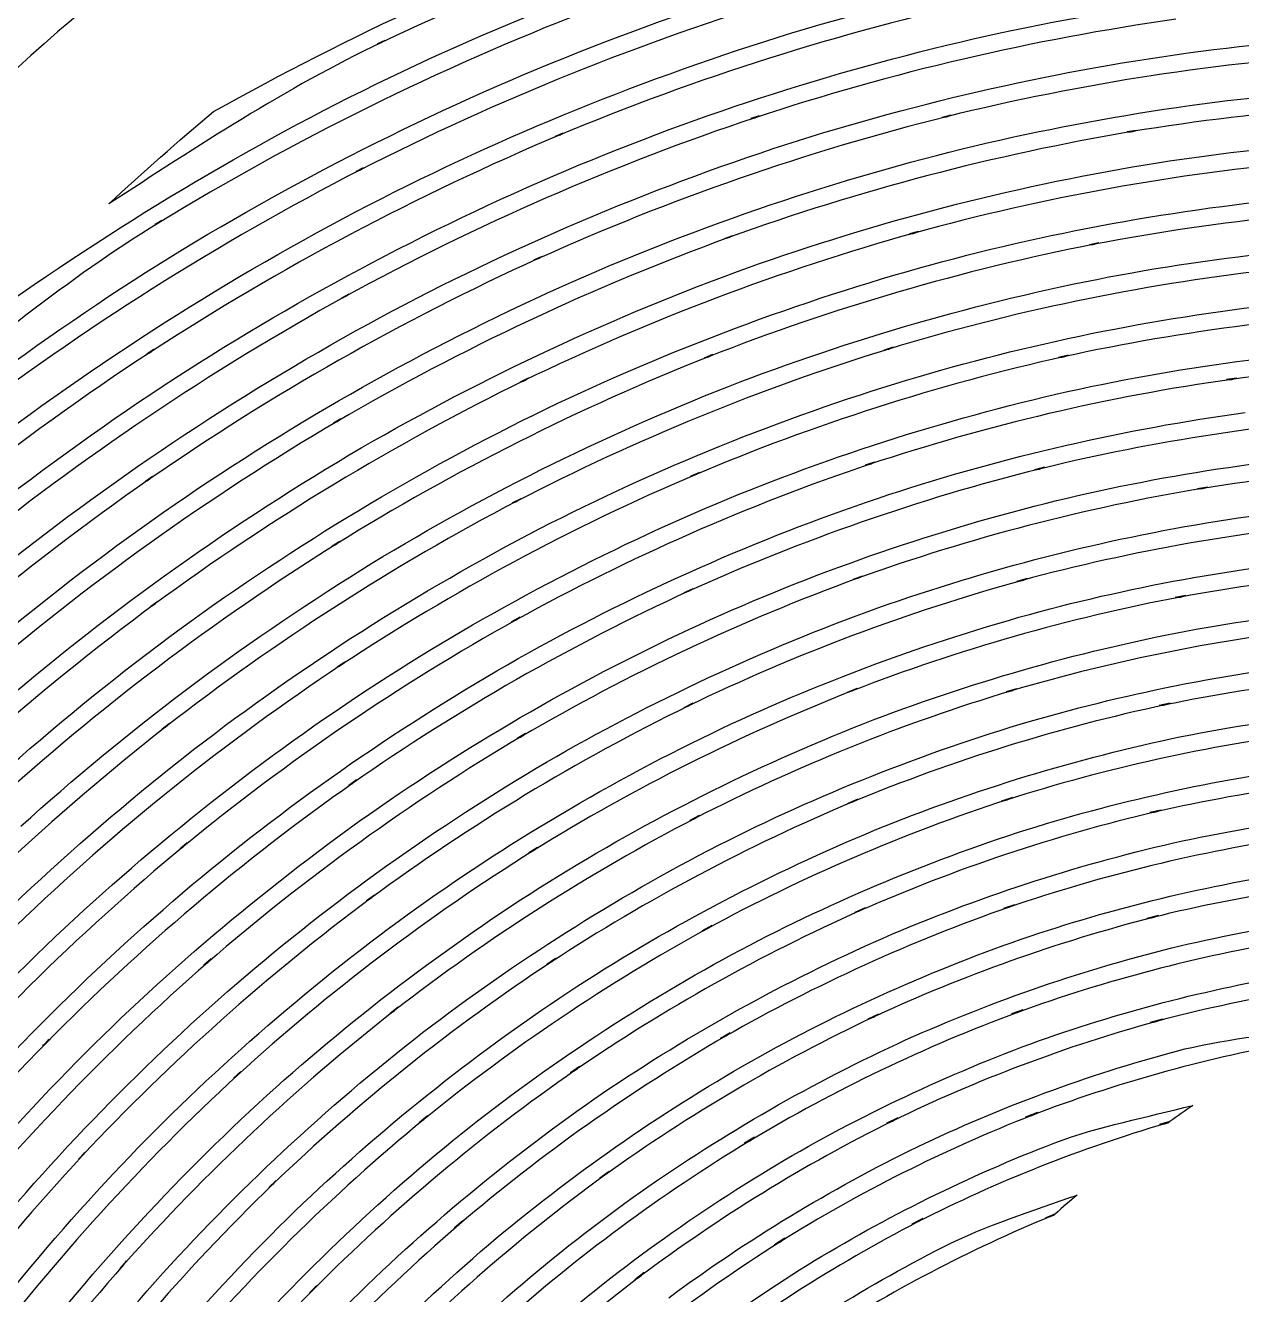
# Model space of a CAD drawing. Extents: x 1 to 151, y 102 to 252.
# Drawn here: x 26.28 to 57.2, y 201.72 to 233.99 of the extents above; entities that cross this region are included whole.
import ezdxf

# ---------------------------------------------------------------- set-up
doc = ezdxf.new("R2010")
doc.units = 0
doc.layers.add('Ebene_1', color=7, linetype='CONTINUOUS')

msp = doc.modelspace()

# ---------------------------------------------------------------- linework, layer by layer
at = {"layer": 'Ebene_1', "color": 7}
for p, q in [((35.419792, 233.609348), (35.238319, 233.522878)), ((35.332929, 233.557778), (35.332932, 233.557778)), ((44.93865, 231.689912), (44.730033, 231.620502)), ((49.807818, 231.70736), (49.587954, 231.65268)), ((44.836667, 231.645322), (44.836667, 231.645322)), ((49.700018, 231.66974), (49.700018, 231.66975)), ((39.948497, 231.248638), (39.7519, 231.166048)), ((39.853494, 231.198228), (39.853497, 231.198228)), ((54.523043, 231.320379), (54.291934, 231.281599)), ((54.408651, 231.290099), (54.408651, 231.290129)), ((34.873811, 230.367244), (34.689622, 230.273014)), ((34.786562, 230.312174), (34.786571, 230.312184)), ((29.752219, 229.032564), (29.580439, 228.927478)), ((29.671559, 228.972458), (29.671559, 228.972454)), ((44.260837, 228.644793), (44.047177, 228.567243)), ((44.157304, 228.596323), (44.157304, 228.596323)), ((48.989633, 228.752983), (48.763953, 228.690163)), ((48.878343, 228.710713), (48.878343, 228.710713)), ((53.573404, 228.46099), (53.335705, 228.41485)), ((53.457077, 228.42687), (53.457077, 228.42687)), ((39.419591, 228.118212), (39.219116, 228.027472)), ((39.323813, 228.063922), (39.323811, 228.063922)), ((34.50311, 227.158105), (34.315432, 227.055348)), ((34.415082, 227.098778), (34.41509, 227.098775)), ((29.547476, 225.750906), (29.374145, 225.63768)), ((29.465655, 225.68615), (29.465656, 225.686146)), ((43.755191, 225.620616), (43.536878, 225.534916)), ((43.65127, 225.568266), (43.65127, 225.568266)), ((48.344391, 225.809838), (48.112508, 225.738878)), ((48.231551, 225.763698), (48.231551, 225.763698)), ((52.795936, 225.603553), (52.550868, 225.549263)), ((52.67534, 225.565163), (52.67534, 225.565163)), ((39.062846, 225.018802), (38.858881, 224.919532)), ((38.965128, 224.959862), (38.965126, 224.959862)), ((57.078415, 225.022681), (56.820937, 224.987011)), ((56.951616, 224.992811), (56.951616, 224.992821)), ((34.303805, 223.989288), (34.11341, 223.877614)), ((34.21307, 223.924534), (34.213065, 223.924528)), ((47.869379, 222.886483), (47.63168, 222.806993)), ((47.753826, 222.835683), (47.753826, 222.835683)), ((52.189083, 222.756577), (51.937424, 222.694147)), ((52.065387, 222.713537), (52.065387, 222.713537)), ((29.514516, 222.520436), (29.338858, 222.398677)), ((29.432698, 222.451797), (29.432696, 222.451796)), ((43.42055, 222.626292), (43.197584, 222.531682)), ((43.313527, 222.568902), (43.313527, 222.568902)), ((56.347089, 222.255583), (56.081858, 222.212153)), ((56.216026, 222.221453), (56.216026, 222.221463)), ((38.876718, 221.958948), (38.668487, 221.850371)), ((38.776674, 221.894581), (38.776674, 221.894578)), ((34.273167, 220.869714), (34.080836, 220.749508)), ((34.181266, 220.800308), (34.181267, 220.800304)), ((47.563821, 219.991815), (47.319916, 219.903405)), ((47.445552, 219.935975), (47.445552, 219.935975)), ((51.751296, 219.928222), (51.492657, 219.857642)), ((51.62566, 219.880912), (51.62566, 219.880912)), ((43.254198, 219.669584), (43.026191, 219.565663)), ((43.144461, 219.606763), (43.144461, 219.606764)), ((55.78483, 219.498193), (55.511456, 219.446623)), ((55.648725, 219.459423), (55.648725, 219.459413)), ((29.647519, 219.348121), (29.47031, 219.217832)), ((29.5657, 219.275612), (29.565699, 219.275611)), ((38.856942, 218.945625), (38.645221, 218.828519)), ((38.757672, 218.877769), (38.757672, 218.877765)), ((34.407333, 217.806759), (34.212285, 217.677244)), ((34.313879, 217.731924), (34.313883, 217.731919)), ((47.423837, 217.133208), (47.174118, 217.035878)), ((47.303244, 217.072718), (47.303244, 217.072718)), ((51.481025, 217.127009), (51.214241, 217.047129)), ((51.349959, 217.074279), (51.349959, 217.074269)), ((43.252647, 216.758628), (43.019601, 216.645402)), ((43.140971, 216.691162), (43.140971, 216.691158)), ((55.390472, 216.758237), (55.108179, 216.698907)), ((55.25204, 216.715197), (55.25204, 216.715197)), ((29.942993, 216.242122), (29.763845, 216.102527)), ((29.860015, 216.164567), (29.860013, 216.164572)), ((39.000414, 215.987754), (38.784817, 215.860955)), ((38.89882, 215.914465), (38.89882, 215.914464)), ((34.703198, 214.808165), (34.504662, 214.668956)), ((34.609746, 214.729056), (34.609748, 214.729065)), ((47.447491, 214.319196), (47.191177, 214.212175)), ((51.374777, 214.360683), (51.100238, 214.272663)), ((51.243712, 214.304463), (51.243712, 214.304463)), ((47.323019, 214.253275), (47.323019, 214.253276)), ((55.160916, 214.044275), (54.869316, 213.976805)), ((55.018994, 213.996975), (55.018994, 213.996965)), ((43.412794, 213.901185), (43.173932, 213.777876)), ((43.298791, 213.828286), (43.298791, 213.828285)), ((30.397068, 213.210184), (30.216369, 213.061283)), ((30.313699, 213.127593), (30.313698, 213.127594)), ((39.302873, 213.092304), (39.083397, 212.955422)), ((39.198563, 213.013202), (39.198563, 213.013204)), ((35.154945, 211.881322), (34.953307, 211.732808)), ((35.063044, 211.799118), (35.063045, 211.799112)), ((47.63168, 211.557148), (47.367612, 211.440042)), ((47.504105, 211.485412), (47.504105, 211.485408)), ((51.430228, 211.637799), (51.147545, 211.540079)), ((51.292959, 211.575369), (51.292959, 211.575369)), ((55.09422, 211.364421), (54.793314, 211.288421)), ((43.730762, 211.105011), (43.486081, 210.971621)), ((54.946869, 211.311691), (54.946869, 211.311691)), ((43.614819, 211.027071), (43.614819, 211.027071)), ((31.004311, 210.258903), (30.821285, 210.09992)), ((30.920555, 210.17127), (30.920551, 210.171273)), ((39.761209, 210.267438), (39.536692, 210.120473)), ((39.657288, 210.184453), (39.657288, 210.184458)), ((35.758699, 209.033569), (35.554347, 208.874198)), ((35.662921, 208.943608), (35.662919, 208.943609)), ((47.97136, 208.854809), (47.700313, 208.728009)), ((47.841461, 208.778419), (47.841461, 208.778419)), ((51.644662, 208.966102), (51.352673, 208.858691)), ((51.50274, 208.897851), (51.50274, 208.897852)), ((55.188447, 208.726848), (54.877072, 208.642318)), ((55.036056, 208.669458), (55.036056, 208.669458)), ((26.889343, 208.220034), (26.724543, 208.052521)), ((26.814893, 208.128911), (26.814893, 208.128914)), ((44.201897, 208.37708), (43.951399, 208.233608)), ((44.084791, 208.294488), (44.084791, 208.29449)), ((40.369226, 207.519729), (40.140443, 207.361521)), ((31.759674, 207.395649), (31.575099, 207.226582)), ((31.674749, 207.302192), (31.674754, 207.302199)), ((40.261039, 207.428991), (40.261039, 207.428999)), ((55.959722, 206.533253), (55.959712, 206.533259)), ((36.509408, 206.272297), (36.301177, 206.101681)), ((48.463824, 206.219949), (48.184631, 206.082681)), ((52.013039, 206.352171), (51.712131, 206.235841)), ((51.868789, 206.279661), (51.868789, 206.279661)), ((36.412464, 206.176521), (36.412468, 206.176517)), ((48.330045, 206.137741), (48.330045, 206.137739)), ((55.383106, 206.122617), (55.117875, 206.046227)), ((44.822321, 205.725549), (44.56562, 205.570444)), ((44.699398, 205.634424), (44.699398, 205.634419)), ((27.80176, 205.348638), (27.63618, 205.17143)), ((27.72808, 205.25325), (27.72808, 205.253248)), ((32.657739, 204.626615), (32.471224, 204.447079)), ((41.123041, 204.856171), (40.889605, 204.687105)), ((41.013304, 204.760005), (41.013304, 204.760011)), ((32.57282, 204.528119), (32.572819, 204.528125)), ((53.022779, 204.256694), (53.022779, 204.256691)), ((49.103249, 203.659145), (48.81669, 203.511794)), ((52.472929, 203.780516), (52.22282, 203.678922)), ((37.401271, 203.602919), (37.190327, 203.421444)), ((37.302393, 203.500554), (37.302391, 203.500549)), ((48.965591, 203.570734), (48.965591, 203.570735)), ((45.586992, 203.156216), (45.324088, 202.990639)), ((45.462133, 203.060049), (45.462133, 203.060046)), ((28.85182, 202.579607), (28.685857, 202.392315)), ((28.777757, 202.478785), (28.77776, 202.478787)), ((42.017228, 202.283742), (41.778365, 202.103042)), ((41.905164, 202.180982), (41.905164, 202.180984)), ((33.693072, 201.958794), (33.50423, 201.767626)), ((33.606211, 201.853316), (33.606212, 201.853321))]:
    msp.add_line(p, q, dxfattribs=at)
for points in [[(47.355206, 246.404817), (38.433288, 242.672378), (30.317484, 237.249553), (23.454911, 230.435097)], [(46.726248, 237.774341), (42.81108, 236.709024), (38.998428, 235.29798), (35.332932, 233.557782)], [(35.86766, 232.821802), (39.489751, 234.530739), (43.257013, 235.913861), (47.124094, 236.955766)], [(31.066349, 231.80043), (34.536182, 233.740424), (38.148382, 235.416089), (41.897795, 236.73862)], [(41.042616, 233.584147), (44.663567, 234.966732), (48.400079, 236.023922), (52.208315, 236.744045)], [(46.120207, 233.904441), (49.712372, 234.969343), (53.391797, 235.711742), (57.115679, 236.123232)], [(51.066912, 233.800233), (54.603902, 234.558529), (58.201152, 234.999851), (61.816537, 235.118635)], [(45.694246, 234.70789), (41.935122, 233.568841), (38.28501, 232.098104), (34.786801, 230.312184)], [(50.694675, 234.631114), (46.986117, 233.810712), (43.357799, 232.662138), (39.853147, 231.198228)], [(40.560394, 234.3558), (36.778639, 232.887255), (33.134743, 231.085956), (29.671559, 228.972454)], [(55.532401, 234.147283), (51.899988, 233.632877), (48.320721, 232.795734), (44.836674, 231.645422)], [(35.343051, 229.593267), (38.800467, 231.347425), (42.407123, 232.790004), (46.120207, 233.904441)], [(40.363429, 230.444124), (43.82458, 231.87875), (47.406453, 233.001687), (51.066912, 233.800233)], [(55.845249, 233.29216), (59.303041, 233.757337), (62.795226, 233.911848), (66.280785, 233.755153)], [(35.332932, 233.557782), (32.905545, 232.396794), (30.655898, 230.918177), (28.401628, 229.451737)], [(30.280193, 228.295805), (33.704032, 230.374016), (37.305464, 232.143558), (41.042616, 233.584147)], [(35.238319, 233.522878), (35.268729, 233.537368), (35.302509, 233.543328), (35.332929, 233.557778)], [(35.332932, 233.557778), (35.363372, 233.572338), (35.389332, 233.594838), (35.419792, 233.609348)], [(45.292606, 230.857769), (48.73072, 231.981716), (52.262092, 232.796222), (55.845249, 233.29216)], [(60.177361, 233.277812), (56.643647, 233.05481), (53.137211, 232.516836), (49.699558, 231.66975)], [(25.588004, 226.764132), (28.842868, 229.062586), (32.268663, 231.110741), (35.86766, 232.821802)], [(50.100133, 230.852342), (53.48953, 231.675854), (56.945587, 232.194714), (60.427483, 232.403014)], [(64.596347, 232.048598), (61.184421, 232.100048), (57.7753, 231.846346), (54.408593, 231.290129)], [(28.401628, 229.451737), (29.270107, 230.256774), (30.158626, 231.039918), (31.066349, 231.80043)], [(44.836667, 231.645322), (44.871927, 231.657102), (44.903367, 231.678192), (44.93865, 231.689912)], [(49.700018, 231.66975), (49.737008, 231.67905), (49.770808, 231.69817), (49.807818, 231.70736)], [(44.836674, 231.645422), (41.234819, 230.44182), (37.747247, 228.920777), (34.415097, 227.098875)], [(49.699558, 231.66975), (46.140664, 230.77844), (42.66811, 229.571919), (39.323351, 228.063922)], [(44.730033, 231.620502), (44.764743, 231.632032), (44.801943, 231.633852), (44.836667, 231.645322)], [(49.587954, 231.65268), (49.624704, 231.66178), (49.663254, 231.66068), (49.700018, 231.66974)], [(39.853147, 231.198228), (36.233952, 229.672304), (32.757562, 227.827895), (29.465306, 225.686146)], [(39.7519, 231.166048), (39.78472, 231.179818), (39.82065, 231.184508), (39.853494, 231.198228)], [(39.853497, 231.198228), (39.886597, 231.212178), (39.915377, 231.234738), (39.948497, 231.248638)], [(54.408593, 231.290129), (50.917972, 230.699075), (47.487227, 229.79796), (44.157246, 228.596323)], [(54.291934, 231.281599), (54.330494, 231.288099), (54.370084, 231.283799), (54.408651, 231.290099)], [(54.408651, 231.290129), (54.447621, 231.296729), (54.484061, 231.313849), (54.523043, 231.320379)], [(54.750307, 230.447226), (58.066583, 230.983316), (61.424207, 231.220805), (64.782954, 231.158388)], [(34.996665, 226.400021), (38.289391, 228.188992), (41.735078, 229.680439), (45.292606, 230.857769)], [(39.858866, 227.327942), (43.160798, 228.805116), (46.588204, 229.984381), (50.100133, 230.852342)], [(30.099284, 225.032475), (33.353501, 227.137217), (36.788085, 228.948197), (40.363429, 230.444124)], [(44.638165, 227.824769), (47.924109, 228.998724), (51.308227, 229.876106), (54.750307, 230.447226)], [(58.930802, 230.529821), (55.532035, 230.224616), (52.16777, 229.616096), (48.877213, 228.710813)], [(34.786801, 230.312184), (31.179244, 228.456507), (27.743813, 226.284266), (24.520716, 223.820607)], [(34.689622, 230.273014), (34.720702, 230.288944), (34.755462, 230.296304), (34.786562, 230.312174)], [(34.786571, 230.312184), (34.817211, 230.327944), (34.843151, 230.351534), (34.873811, 230.367244)], [(25.194848, 223.210264), (28.381861, 225.634557), (31.777978, 227.770263), (35.343051, 229.593267)], [(49.304844, 227.907263), (52.54815, 228.787643), (55.863649, 229.374859), (59.211858, 229.663839)], [(63.235703, 229.411404), (59.953022, 229.376234), (56.68023, 229.04676), (53.456654, 228.426869)], [(29.671559, 228.972454), (27.354082, 227.548847), (25.256531, 225.814582), (23.137328, 224.112593)], [(29.580439, 228.927478), (29.609389, 228.945208), (29.642589, 228.954778), (29.671559, 228.972458)], [(29.671559, 228.972454), (29.700189, 228.990044), (29.723559, 229.015014), (29.752219, 229.032564)], [(44.157246, 228.596323), (40.710101, 227.337745), (37.382192, 225.774435), (34.213008, 223.924528)], [(48.877213, 228.710813), (45.467677, 227.758023), (42.150021, 226.503051), (38.963996, 224.959962)], [(44.047177, 228.567243), (44.082937, 228.580223), (44.121517, 228.583413), (44.157304, 228.596323)], [(44.157304, 228.596323), (44.193164, 228.609423), (44.224944, 228.631763), (44.260837, 228.644793)], [(48.763953, 228.690163), (48.801363, 228.700533), (48.840913, 228.700413), (48.878343, 228.710713)], [(48.878343, 228.710713), (48.916643, 228.721413), (48.951313, 228.742353), (48.989633, 228.752983)], [(53.457077, 228.42687), (53.496807, 228.43467), (53.533657, 228.45326), (53.573404, 228.46099)], [(53.828309, 227.595889), (57.002963, 228.194211), (60.224467, 228.506031), (63.454969, 228.528464)], [(20.774129, 221.259419), (23.748462, 223.857786), (26.909591, 226.236193), (30.280193, 228.295805)], [(53.456654, 228.426869), (50.10908, 227.768208), (46.827597, 226.811754), (43.650848, 225.568265)], [(53.335705, 228.41485), (53.375695, 228.42265), (53.417075, 228.41915), (53.457077, 228.42687)], [(39.323351, 228.063922), (35.866281, 226.490529), (32.556132, 224.612352), (29.432236, 222.451796)], [(34.819952, 223.247978), (37.950148, 225.062842), (41.235804, 226.594242), (44.638165, 227.824769)], [(39.219116, 228.027472), (39.252846, 228.042752), (39.290056, 228.048702), (39.323813, 228.063922)], [(39.323811, 228.063922), (39.357281, 228.079152), (39.386091, 228.103032), (39.419591, 228.118212)], [(39.524629, 224.242495), (42.669207, 225.753215), (45.942126, 226.979331), (49.304844, 227.907263)], [(44.159384, 224.813285), (47.292863, 226.027812), (50.528545, 226.958605), (53.828309, 227.595889)], [(57.855639, 227.765343), (54.59424, 227.38691), (51.373826, 226.717052), (48.232081, 225.763698)], [(30.087959, 221.820126), (33.174944, 223.942537), (36.444728, 225.785747), (39.858866, 227.327942)], [(34.415097, 227.098875), (30.975044, 225.203007), (27.710679, 223.005007), (24.660102, 220.530907)], [(34.315432, 227.055348), (34.347262, 227.072818), (34.383232, 227.081358), (34.415082, 227.098778)], [(34.41509, 227.098775), (34.44614, 227.115885), (34.47203, 227.141045), (34.50311, 227.158105)], [(48.686014, 224.974985), (51.781564, 225.902156), (54.954077, 226.549978), (58.165707, 226.909933)], [(62.048649, 226.749), (58.894972, 226.635875), (55.757908, 226.239848), (52.6752, 225.565153)], [(25.355273, 219.945281), (28.371198, 222.378703), (31.597919, 224.538521), (34.996665, 226.400021)], [(53.075127, 224.746979), (56.109965, 225.39865), (59.197125, 225.775952), (62.299674, 225.874212)], [(29.465306, 225.686146), (26.071373, 223.463381), (22.881659, 220.943394), (19.93365, 218.156134)], [(29.374145, 225.63768), (29.403105, 225.65659), (29.436665, 225.66729), (29.465655, 225.68615)], [(29.465656, 225.686146), (29.494806, 225.705236), (29.518286, 225.731856), (29.547476, 225.750906)], [(43.650848, 225.568265), (40.358336, 224.263955), (37.1892, 222.668746), (34.180845, 220.800303)], [(48.232081, 225.763698), (44.971279, 224.758377), (41.807091, 223.463768), (38.777204, 221.894578)], [(52.6752, 225.565153), (49.471316, 224.84798), (46.338051, 223.845433), (43.313387, 222.568892)], [(43.536878, 225.534916), (43.573908, 225.549496), (43.614208, 225.553756), (43.65127, 225.568266)], [(43.65127, 225.568266), (43.68741, 225.582576), (43.71903, 225.606366), (43.755191, 225.620616)], [(48.112508, 225.738878), (48.151348, 225.750758), (48.192688, 225.751898), (48.231551, 225.763698)], [(48.231551, 225.763698), (48.270461, 225.775698), (48.305451, 225.797928), (48.344391, 225.809838)], [(52.550868, 225.549263), (52.591798, 225.558363), (52.634398, 225.556163), (52.67534, 225.565163)], [(52.67534, 225.565163), (52.71659, 225.574363), (52.75466, 225.594413), (52.795936, 225.603553)], [(66.005914, 225.404619), (62.981245, 225.539442), (59.951261, 225.401919), (56.951596, 224.992811)], [(20.671161, 217.62228), (23.588101, 220.366936), (26.743326, 222.846665), (30.099284, 225.032475)], [(38.963996, 224.959962), (35.668028, 223.348391), (32.522455, 221.446218), (29.564569, 219.275711)], [(38.858881, 224.919532), (38.893011, 224.936142), (38.930971, 224.943312), (38.965128, 224.959862)], [(38.965126, 224.959862), (38.999366, 224.976602), (39.028576, 225.002122), (39.062846, 225.018802)], [(39.363749, 221.19854), (42.352318, 222.73334), (45.472032, 223.996521), (48.686014, 224.974985)], [(56.951596, 224.992811), (53.82715, 224.55063), (50.748887, 223.82899), (47.753806, 222.835673)], [(56.820937, 224.987011), (56.864217, 224.993011), (56.908327, 224.987011), (56.951616, 224.992811)], [(56.951616, 224.992821), (56.994696, 224.998921), (57.035316, 225.016691), (57.078415, 225.022681)], [(34.814243, 220.145756), (37.784116, 221.977132), (40.911364, 223.538902), (44.159384, 224.813285)], [(43.847092, 221.831759), (46.829713, 223.077801), (49.918071, 224.05319), (53.075127, 224.746979)], [(30.239205, 218.66488), (33.162214, 220.796658), (36.269564, 222.66297), (39.524629, 224.242495)], [(34.213065, 223.924528), (34.245155, 223.943408), (34.271675, 223.970458), (34.303805, 223.989288)], [(48.236614, 222.064042), (51.18676, 223.029419), (54.217515, 223.726716), (57.292482, 224.149054)], [(61.028987, 224.069562), (58.006479, 223.887647), (55.006641, 223.43421), (52.065407, 222.713547)], [(34.213008, 223.924528), (30.939798, 221.998473), (27.84419, 219.785132), (24.963642, 217.310031)], [(34.11341, 223.877614), (34.14515, 223.896214), (34.18129, 223.905984), (34.21307, 223.924534)], [(25.679938, 216.749808), (28.527665, 219.183046), (31.586258, 221.35756), (34.819952, 223.247978)], [(52.493482, 221.910088), (55.387226, 222.605716), (58.337232, 223.038456), (61.308937, 223.204061)], [(47.753806, 222.835673), (44.64275, 221.787631), (41.6319, 220.463301), (38.757652, 218.877755)], [(52.065407, 222.713547), (49.004628, 221.947131), (46.018968, 220.90762), (43.144481, 219.606774)], [(47.63168, 222.806993), (47.67143, 222.820273), (47.71405, 222.822493), (47.753826, 222.835683)], [(47.753826, 222.835683), (47.793786, 222.849143), (47.829386, 222.873113), (47.869379, 222.886483)], [(51.937424, 222.694147), (51.979394, 222.704537), (52.023394, 222.703247), (52.065387, 222.713537)], [(52.065387, 222.713537), (52.107827, 222.724167), (52.146617, 222.746057), (52.189083, 222.756577)], [(64.877152, 222.82095), (61.977892, 222.88227), (59.079147, 222.681713), (56.21603, 222.221463)], [(29.432236, 222.451796), (26.209028, 220.206806), (23.191626, 217.679488), (20.416307, 214.899681)], [(29.338858, 222.398677), (29.368448, 222.419217), (29.403078, 222.431317), (29.432698, 222.451797)], [(29.432696, 222.451796), (29.461966, 222.472186), (29.485216, 222.500096), (29.514516, 222.520436)], [(43.313387, 222.568892), (40.175056, 221.228319), (37.163198, 219.609811), (34.313743, 217.731909)], [(43.197584, 222.531682), (43.235024, 222.547582), (43.276054, 222.553092), (43.313527, 222.568902)], [(43.313527, 222.568902), (43.350827, 222.584832), (43.383207, 222.610432), (43.42055, 222.626292)], [(39.364159, 218.200348), (42.20012, 219.751213), (45.169609, 221.044155), (48.236614, 222.064042)], [(56.21603, 222.221463), (53.229815, 221.724529), (50.294548, 220.959837), (47.445556, 219.935975)], [(56.081858, 222.212153), (56.126188, 222.219453), (56.171668, 222.214353), (56.216026, 222.221453)], [(56.216026, 222.221463), (56.260646, 222.228863), (56.302446, 222.248283), (56.347089, 222.255583)], [(56.586341, 221.390095), (59.400771, 221.829041), (62.249228, 222.011817), (65.096624, 221.937619)], [(21.172462, 214.392098), (23.918039, 217.127766), (26.901632, 219.613398), (30.087959, 221.820126)], [(38.777204, 221.894578), (35.640474, 220.253772), (32.656135, 218.33637), (29.860543, 216.164572)], [(34.969594, 217.099861), (37.78173, 218.939125), (40.752428, 220.522549), (43.847092, 221.831759)], [(38.668487, 221.850371), (38.703117, 221.868401), (38.742017, 221.876621), (38.776674, 221.894581)], [(38.776674, 221.894578), (38.811884, 221.912998), (38.841474, 221.940598), (38.876718, 221.958948)], [(43.703235, 218.88901), (46.536595, 220.157933), (49.478608, 221.168531), (52.493482, 221.910088)], [(47.954301, 219.181384), (50.759628, 220.175599), (53.648342, 220.914714), (56.586341, 221.390095)], [(60.177427, 221.381952), (57.287405, 221.140178), (54.425232, 220.638225), (51.625653, 219.880912)], [(30.557603, 215.579821), (33.319627, 217.711461), (36.266626, 219.591695), (39.363749, 221.19854)], [(34.180845, 220.800303), (31.071321, 218.852818), (28.141878, 216.632283), (25.427039, 214.164477)], [(34.080836, 220.749508), (34.112736, 220.769408), (34.149336, 220.780468), (34.181266, 220.800308)], [(34.181267, 220.800304), (34.213867, 220.820724), (34.240527, 220.849354), (34.273167, 220.869714)], [(52.080508, 219.092199), (54.833715, 219.822787), (57.646867, 220.302426), (60.486481, 220.526153)], [(26.164365, 213.629363), (28.848038, 216.05441), (31.74275, 218.235122), (34.814243, 220.145756)], [(63.915878, 220.219045), (61.142825, 220.215845), (58.375814, 219.962354), (55.648724, 219.459413)], [(47.445556, 219.935975), (44.481878, 218.854153), (41.621472, 217.508456), (38.898824, 215.914464)], [(51.625653, 219.880912), (48.707361, 219.0745), (45.867451, 218.007332), (43.140964, 216.691158)], [(47.319916, 219.903405), (47.360676, 219.918175), (47.404756, 219.921315), (47.445552, 219.935975)], [(47.445552, 219.935975), (47.486592, 219.950955), (47.522742, 219.976935), (47.563821, 219.991815)], [(51.492657, 219.857642), (51.536167, 219.869542), (51.582127, 219.869132), (51.62566, 219.880912)], [(51.62566, 219.880912), (51.66888, 219.892852), (51.70804, 219.916392), (51.751296, 219.928222)], [(43.144481, 219.606774), (40.159569, 218.239057), (37.303058, 216.607081), (34.609768, 214.729075)], [(43.026191, 219.565663), (43.064251, 219.583003), (43.106361, 219.589523), (43.144461, 219.606763)], [(43.144461, 219.606764), (43.182861, 219.624354), (43.215761, 219.652074), (43.254198, 219.669584)], [(55.648724, 219.459413), (52.800559, 218.916685), (50.007674, 218.118039), (47.303243, 217.072718)], [(55.511456, 219.446623), (55.556726, 219.455123), (55.603436, 219.451023), (55.648725, 219.459423)], [(55.648725, 219.459413), (55.695165, 219.468213), (55.738365, 219.489473), (55.78483, 219.498193)], [(29.564569, 219.275711), (26.509413, 217.017424), (23.661209, 214.491712), (21.054287, 211.727863)], [(29.47031, 219.217832), (29.5003, 219.239922), (29.53567, 219.253572), (29.5657, 219.275612)], [(29.565699, 219.275611), (29.595059, 219.297311), (29.618119, 219.326471), (29.647519, 219.348121)], [(39.529326, 215.258363), (42.214411, 216.81644), (45.033771, 218.129086), (47.954301, 219.181384)], [(56.050064, 218.641605), (58.729233, 219.12124), (61.446004, 219.355574), (64.167927, 219.343847)], [(38.757652, 218.877755), (35.777047, 217.216618), (32.951114, 215.292394), (30.313678, 213.127584)], [(35.286402, 214.120274), (37.943663, 215.958612), (40.760712, 217.55417), (43.703235, 218.88901)], [(38.645221, 218.828519), (38.681081, 218.848409), (38.721771, 218.857959), (38.757672, 218.877769)], [(38.757672, 218.877765), (38.792752, 218.897315), (38.821812, 218.926145), (38.856942, 218.945625)], [(43.725332, 215.993566), (46.411565, 217.276077), (49.207843, 218.3123), (52.080508, 219.092199)], [(21.827415, 211.246157), (24.405442, 213.964061), (27.220568, 216.446274), (30.239205, 218.66488)], [(47.838359, 216.335953), (50.500548, 217.350702), (53.248913, 218.122234), (56.050064, 218.641605)], [(59.493416, 218.694342), (56.735421, 218.401335), (54.009866, 217.859518), (51.34996, 217.074259)], [(31.029145, 212.56612), (33.633588, 214.689381), (36.423245, 216.574708), (39.364159, 218.200348)], [(34.313883, 217.731919), (34.347183, 217.754059), (34.373993, 217.784679), (34.407333, 217.806759)], [(51.833114, 216.302198), (54.447594, 217.059421), (57.125353, 217.577278), (59.833874, 217.850156)], [(34.313743, 217.731909), (31.365883, 215.77211), (28.598563, 213.553578), (26.045427, 211.101511)], [(34.212285, 217.677244), (34.244425, 217.698514), (34.281705, 217.710714), (34.313879, 217.731924)], [(63.122122, 217.608967), (60.477075, 217.550177), (57.842901, 217.251216), (55.25204, 216.715167)], [(26.801321, 210.59355), (29.324702, 213.001556), (32.058533, 215.178538), (34.969594, 217.099861)], [(47.303243, 217.072718), (44.485135, 215.965515), (41.772928, 214.607351), (39.198562, 213.013204)], [(51.34996, 217.074259), (48.573984, 216.236728), (45.879394, 215.150699), (43.298792, 213.828275)], [(47.174118, 217.035878), (47.215908, 217.052168), (47.261408, 217.056548), (47.303244, 217.072718)], [(47.303244, 217.072718), (47.345184, 217.089198), (47.381844, 217.116838), (47.423837, 217.133208)], [(51.214241, 217.047129), (51.258541, 217.060359), (51.305621, 217.061189), (51.349959, 217.074279)], [(51.349959, 217.074269), (51.395139, 217.087899), (51.435809, 217.113509), (51.481025, 217.127009)], [(43.140964, 216.691158), (40.307227, 215.305424), (37.603768, 213.668344), (35.063038, 211.799112)], [(43.019601, 216.645402), (43.058571, 216.664332), (43.101961, 216.672322), (43.140971, 216.691162)], [(43.140971, 216.691158), (43.180121, 216.710298), (43.213451, 216.739578), (43.252647, 216.758628)], [(55.25204, 216.715167), (52.539981, 216.13555), (49.886276, 215.31203), (47.323019, 214.253246)], [(55.108179, 216.698907), (55.155509, 216.708907), (55.204679, 216.705407), (55.25204, 216.715197)], [(55.25204, 216.715197), (55.2994, 216.725317), (55.34308, 216.748267), (55.390472, 216.758237)], [(55.677429, 215.910982), (58.223013, 216.422781), (60.809442, 216.700897), (63.405589, 216.742737)], [(29.860013, 216.164572), (29.889883, 216.187952), (29.913083, 216.218792), (29.942993, 216.242122)], [(39.853498, 212.381137), (42.390774, 213.937195), (45.063111, 215.260354), (47.838359, 216.335953)], [(43.907195, 213.151605), (46.448702, 214.439044), (49.101574, 215.492876), (51.833114, 216.302198)], [(29.860543, 216.164572), (26.97125, 213.902758), (24.289748, 211.387813), (21.847375, 208.649293)], [(29.763845, 216.102527), (29.793985, 216.126037), (29.829825, 216.141117), (29.860015, 216.164567)], [(38.898824, 215.914464), (36.073229, 214.24228), (33.402948, 212.320326), (30.920555, 210.171273)], [(35.756756, 211.21126), (38.264278, 213.041084), (40.93108, 214.641735), (43.725332, 215.993566)], [(38.784817, 215.860955), (38.821067, 215.882295), (38.862517, 215.893215), (38.89882, 215.914465)], [(38.89882, 215.914464), (38.93482, 215.935774), (38.96436, 215.966524), (39.000414, 215.987754)], [(47.885675, 213.536694), (50.405624, 214.562414), (53.013692, 215.356641), (55.677429, 215.910982)], [(58.973822, 216.014903), (56.350464, 215.680013), (53.763317, 215.107945), (51.243722, 214.304471)], [(22.635948, 208.19561), (25.051545, 210.887827), (27.702658, 213.358975), (30.557603, 215.579821)], [(31.655754, 209.635381), (34.106622, 211.741735), (36.741839, 213.623275), (39.529326, 215.258363)], [(51.749369, 213.548312), (54.227012, 214.323221), (56.769794, 214.870618), (59.34685, 215.183518)], [(62.496666, 214.997779), (59.978853, 214.892636), (57.475923, 214.557851), (55.019004, 213.996958)], [(34.609768, 214.729075), (31.81991, 212.76604), (29.211099, 210.557209), (26.814913, 208.128924)], [(34.504662, 214.668956), (34.537782, 214.692156), (34.576582, 214.705936), (34.609746, 214.729056)], [(34.609748, 214.729065), (34.643188, 214.752595), (34.669708, 214.784705), (34.703198, 214.808165)], [(51.243722, 214.304471), (48.606751, 213.444826), (46.053495, 212.348062), (43.614829, 211.027079)], [(47.323019, 214.253276), (47.366389, 214.271506), (47.404059, 214.301096), (47.447491, 214.319196)], [(51.100238, 214.272663), (51.146958, 214.287733), (51.196948, 214.289543), (51.243712, 214.304463)], [(51.243712, 214.304463), (51.289002, 214.319223), (51.329432, 214.346063), (51.374777, 214.360683)], [(27.587713, 207.648086), (29.955521, 210.031049), (32.532073, 212.196737), (35.286402, 214.120274)], [(47.323019, 214.253246), (44.650444, 213.130325), (42.08485, 211.768654), (39.657288, 210.184428)], [(47.191177, 214.212175), (47.233767, 214.229915), (47.280377, 214.235665), (47.323019, 214.253275)], [(55.019004, 213.996958), (52.442788, 213.389476), (49.927881, 212.548978), (47.504115, 211.485401)], [(54.869316, 213.976805), (54.918466, 213.988215), (54.969808, 213.985705), (55.018994, 213.996975)], [(55.018994, 213.996965), (55.067634, 214.008435), (55.112234, 214.032965), (55.160916, 214.044275)], [(55.471517, 213.207519), (57.882737, 213.742443), (60.3371, 214.05504), (62.805318, 214.142033)], [(43.298792, 213.828275), (40.611928, 212.432586), (38.056317, 210.79807), (35.66292, 208.943599)], [(43.173932, 213.777876), (43.213902, 213.798496), (43.258762, 213.807776), (43.298791, 213.828286)], [(43.298791, 213.828285), (43.338901, 213.849125), (43.372621, 213.880455), (43.412794, 213.901185)], [(40.331234, 209.573736), (42.724855, 211.119991), (45.252993, 212.446311), (47.885675, 213.536694)], [(44.247275, 210.371741), (46.646664, 211.655672), (49.157477, 212.718405), (51.749369, 213.548312)], [(58.624433, 213.352544), (56.131499, 212.984509), (53.677734, 212.390294), (51.292959, 211.575413)], [(30.313678, 213.127584), (27.585919, 210.869997), (25.065181, 208.373557), (22.781727, 205.66737)], [(30.216369, 213.061283), (30.246719, 213.086303), (30.283299, 213.102633), (30.313699, 213.127593)], [(30.313698, 213.127594), (30.343898, 213.152584), (30.366818, 213.185254), (30.397068, 213.210184)], [(39.198562, 213.013204), (36.5246, 211.338507), (34.006548, 209.427609), (31.674753, 207.302199)], [(36.381449, 208.384422), (38.741671, 210.196598), (41.260396, 211.791922), (43.907195, 213.151605)], [(39.083397, 212.955422), (39.119937, 212.978172), (39.161967, 212.990542), (39.198563, 213.013202)], [(39.198563, 213.013204), (39.235623, 213.036414), (39.265753, 213.069184), (39.302873, 213.092304)], [(48.08808, 210.78825), (50.470783, 211.817789), (52.941987, 212.626833), (55.471517, 213.207519)], [(23.58638, 205.241236), (25.844199, 207.899838), (28.335038, 210.351182), (31.029145, 212.56612)], [(32.428959, 206.793053), (34.731282, 208.874871), (37.21604, 210.744758), (39.853498, 212.381137)], [(51.826524, 210.838333), (54.168233, 211.622121), (56.576317, 212.189452), (59.021893, 212.534029)], [(62.033277, 212.394439), (59.642729, 212.251408), (57.271103, 211.889177), (54.946869, 211.3118)], [(35.063038, 211.799112), (32.427411, 209.84071), (29.972518, 207.650119), (27.728073, 205.253248)], [(34.953307, 211.732808), (34.987747, 211.758268), (35.028557, 211.773738), (35.063044, 211.799118)], [(35.063045, 211.799112), (35.096105, 211.823672), (35.121835, 211.856832), (35.154945, 211.881322)], [(47.504115, 211.485401), (44.972003, 210.35464), (42.547801, 208.997571), (40.261049, 207.428992)], [(51.292959, 211.575413), (48.795743, 210.702285), (46.383133, 209.604854), (44.084791, 208.294534)], [(47.367612, 211.440042), (47.411552, 211.459502), (47.460102, 211.466102), (47.504105, 211.485412)], [(47.504105, 211.485408), (47.548745, 211.505348), (47.586965, 211.537348), (47.63168, 211.557148)], [(51.147545, 211.540079), (51.194795, 211.556419), (51.245655, 211.559199), (51.292959, 211.575369)], [(51.292959, 211.575369), (51.340509, 211.591999), (51.382619, 211.621339), (51.430228, 211.637799)], [(54.946869, 211.311691), (54.997509, 211.324691), (55.043529, 211.351621), (55.09422, 211.364421)], [(55.426923, 210.539234), (57.707114, 211.089123), (60.032496, 211.426721), (62.3749, 211.54975)], [(28.515242, 204.797235), (30.73222, 207.147734), (33.155989, 209.293977), (35.756756, 211.21126)], [(43.614819, 211.027071), (43.655719, 211.049541), (43.689789, 211.082661), (43.730762, 211.105011)], [(54.946869, 211.3118), (52.506032, 210.685201), (50.127834, 209.838106), (47.841461, 208.778528)], [(54.793314, 211.288421), (54.843624, 211.301131), (54.896515, 211.299181), (54.946869, 211.311691)], [(43.614829, 211.027079), (41.072707, 209.630484), (38.662263, 208.007046), (36.412478, 206.176525)], [(40.957464, 206.843515), (43.210029, 208.371873), (45.596571, 209.691631), (48.08808, 210.78825)], [(43.486081, 210.971621), (43.527181, 210.994051), (43.573651, 211.004771), (43.614819, 211.027071)], [(44.739339, 207.661759), (47.000187, 208.933831), (49.372548, 209.996563), (51.826524, 210.838333)], [(58.436368, 210.714893), (56.074349, 210.322868), (53.753411, 209.71479), (51.50274, 208.897825)], [(19.692422, 202.418297), (21.814031, 205.349629), (24.193205, 208.085387), (26.801321, 210.59355)], [(48.451028, 208.102132), (50.69713, 209.125945), (53.032103, 209.941101), (55.426923, 210.539234)], [(30.920555, 210.171273), (28.350688, 207.926744), (25.986702, 205.457327), (23.857024, 202.791325)], [(30.821285, 210.09992), (30.852095, 210.12671), (30.889685, 210.14454), (30.920555, 210.17127)], [(30.920551, 210.171273), (30.951041, 210.197903), (30.973751, 210.232333), (31.004311, 210.258903)], [(39.657288, 210.184428), (37.130751, 208.515271), (34.759663, 206.622508), (32.572819, 204.528095)], [(37.150007, 205.642169), (39.368117, 207.429819), (41.743433, 209.012306), (44.247275, 210.371741)], [(39.536692, 210.120473), (39.574812, 210.145503), (39.619102, 210.159533), (39.657288, 210.184453)], [(39.657288, 210.184458), (39.694348, 210.208938), (39.724078, 210.243048), (39.761209, 210.267438)], [(52.062677, 208.180445), (54.271404, 208.964966), (56.54731, 209.543377), (58.862139, 209.910652)], [(61.733535, 209.807159), (59.470529, 209.634821), (57.228902, 209.254429), (55.036056, 208.669456)], [(24.676368, 202.394255), (26.781954, 205.011555), (29.117915, 207.43455), (31.655754, 209.635381)], [(33.345257, 204.046142), (35.503131, 206.094872), (37.841037, 207.944812), (40.331234, 209.573736)], [(35.66292, 208.943599), (33.178905, 206.99881), (30.874573, 204.835776), (28.777761, 202.478777)], [(35.554347, 208.874198), (35.588307, 208.900648), (35.628897, 208.917248), (35.662921, 208.943608)], [(35.662919, 208.943609), (35.697479, 208.970669), (35.724069, 209.006599), (35.758699, 209.033569)], [(47.841461, 208.778528), (45.448204, 207.648719), (43.162795, 206.30427), (41.013304, 204.76012)], [(51.50274, 208.897825), (49.140201, 208.01945), (46.862768, 206.927474), (44.699398, 205.634392)], [(47.700313, 208.728009), (47.745673, 208.749229), (47.796033, 208.757369), (47.841461, 208.778419)], [(47.841461, 208.778419), (47.886981, 208.799909), (47.925761, 208.833479), (47.97136, 208.854809)], [(51.352673, 208.858691), (51.401303, 208.876561), (51.45404, 208.880181), (51.50274, 208.897851)], [(51.50274, 208.897852), (51.55204, 208.916182), (51.59528, 208.947952), (51.644662, 208.966102)], [(55.036056, 208.669456), (52.72794, 208.032528), (50.483179, 207.185363), (48.330045, 206.137737)], [(54.877072, 208.642318), (54.929072, 208.656438), (54.983994, 208.655578), (55.036056, 208.669458)], [(55.036056, 208.669458), (55.088486, 208.683928), (55.135946, 208.712598), (55.188447, 208.726848)], [(55.544416, 207.914075), (56.712514, 208.216172), (57.914372, 208.334233), (59.109917, 208.490294)], [(26.814913, 208.128924), (24.338253, 205.598574), (22.092531, 202.852894), (20.104636, 199.923036)], [(26.724543, 208.052521), (26.752243, 208.080711), (26.787133, 208.100781), (26.814893, 208.128911)], [(26.814893, 208.128914), (26.842383, 208.157004), (26.861793, 208.192004), (26.889343, 208.220034)], [(29.580434, 202.049889), (31.652951, 204.361335), (33.929095, 206.480923), (36.381449, 208.384422)], [(44.084791, 208.294534), (41.683633, 206.904774), (39.413653, 205.300726), (37.302391, 203.500593)], [(43.951399, 208.233608), (43.993869, 208.258008), (44.042239, 208.270228), (44.084791, 208.294488)], [(44.084791, 208.29449), (44.126221, 208.31847), (44.160391, 208.35323), (44.201897, 208.37708)], [(45.376829, 205.025973), (47.504602, 206.279557), (49.742411, 207.335202), (52.062677, 208.180445)], [(41.731058, 204.199661), (43.847942, 205.70232), (46.097098, 207.008119), (48.451028, 208.102132)], [(48.963651, 205.483176), (51.078013, 206.493968), (53.280786, 207.3071), (55.544416, 207.914075)], [(58.410776, 208.11106), (56.178267, 207.703302), (53.988577, 207.090538), (51.868789, 206.279646)], [(20.948398, 199.582569), (22.916697, 202.463669), (25.138706, 205.162722), (27.587713, 207.648086)], [(38.058143, 202.99268), (40.139058, 204.74825), (42.37553, 206.310674), (44.739339, 207.661759)], [(40.261039, 207.428999), (40.299769, 207.455909), (40.330409, 207.492939), (40.369226, 207.519729)], [(31.674753, 207.302199), (29.258383, 205.078818), (27.046001, 202.643689), (25.064521, 200.025009)], [(31.575099, 207.226582), (31.605909, 207.254802), (31.643869, 207.274052), (31.674749, 207.302192)], [(31.674754, 207.302199), (31.705794, 207.330749), (31.728574, 207.367159), (31.759674, 207.395649)], [(40.261049, 207.428992), (37.879529, 205.774326), (35.651905, 203.908835), (33.606222, 201.853314)], [(40.140443, 207.361521), (40.178433, 207.387751), (40.222973, 207.402881), (40.261039, 207.428991)], [(34.394927, 201.398129), (36.41385, 203.407653), (38.610183, 205.229838), (40.957464, 206.843515)], [(25.896278, 199.655071), (27.855972, 202.225219), (30.042251, 204.613971), (32.428959, 206.793053)], [(52.45161, 205.58129), (53.589081, 206.006558), (54.784675, 206.231617), (55.959722, 206.533253)], [(55.959712, 206.533259), (55.765809, 206.39864), (55.57418, 206.260962), (55.383106, 206.122617)], [(36.412468, 206.176517), (36.447618, 206.205437), (36.474178, 206.243457), (36.509408, 206.272297)], [(51.868789, 206.279646), (49.638904, 205.404748), (47.494674, 204.327686), (45.462133, 203.060031)], [(48.330045, 206.137739), (48.377025, 206.161059), (48.416745, 206.196809), (48.463824, 206.219949)], [(51.712131, 206.235841), (51.762811, 206.255481), (51.818032, 206.260241), (51.868789, 206.279661)], [(51.868789, 206.279661), (51.918999, 206.299361), (51.962739, 206.332681), (52.013039, 206.352171)], [(36.412478, 206.176525), (34.074923, 204.252947), (31.915336, 202.123292), (29.960066, 199.812523)], [(36.301177, 206.101681), (36.335847, 206.130051), (36.377717, 206.148251), (36.412464, 206.176521)], [(48.330045, 206.137737), (46.072173, 205.017152), (43.921793, 203.693222), (41.905164, 202.180982)], [(48.184631, 206.082681), (48.231251, 206.105591), (48.283341, 206.115021), (48.330045, 206.137741)], [(55.281522, 206.076487), (53.103373, 205.437487), (50.989271, 204.599185), (48.965601, 203.570749)], [(55.117875, 206.046227), (55.171295, 206.061627), (55.228019, 206.061327), (55.281512, 206.076467)], [(55.281512, 206.076467), (55.309852, 206.084767), (55.336802, 206.096877), (55.363722, 206.109037)], [(55.330762, 206.085387), (55.314362, 206.082387), (55.297602, 206.080987), (55.281522, 206.076487)], [(55.363722, 206.109037), (55.352782, 206.101137), (55.341702, 206.093337), (55.330762, 206.085387)], [(30.778639, 199.414272), (32.710599, 201.677848), (34.843187, 203.761591), (37.150007, 205.642169)], [(44.699398, 205.634392), (42.43796, 204.260981), (40.306266, 202.685537), (38.330744, 200.925762)], [(44.56562, 205.570444), (44.60805, 205.596014), (44.65688, 205.609014), (44.699398, 205.634424)], [(44.699398, 205.634419), (44.743088, 205.660949), (44.778538, 205.699159), (44.822321, 205.725549)], [(46.159732, 202.474515), (48.157239, 203.701237), (50.26329, 204.740779), (52.45161, 205.58129)], [(27.728073, 205.253248), (25.406734, 202.752278), (23.313545, 200.049344), (21.474196, 197.175322)], [(27.63618, 205.17143), (27.6642, 205.20149), (27.69999, 205.22325), (27.72808, 205.25325)], [(27.72808, 205.253248), (27.75547, 205.282758), (27.7743, 205.319188), (27.80176, 205.348638)], [(42.641917, 201.645852), (44.627545, 203.115677), (46.743427, 204.399697), (48.963651, 205.483176)], [(39.103565, 200.444142), (41.051126, 202.159196), (43.150882, 203.692362), (45.376829, 205.025973)], [(22.328061, 196.86201), (24.149311, 199.686785), (26.220074, 202.341953), (28.515242, 204.797235)], [(32.572819, 204.528125), (32.604029, 204.558335), (32.626449, 204.596485), (32.657739, 204.626615)], [(41.013304, 204.76012), (38.772344, 203.128078), (36.683849, 201.296625), (34.773772, 199.287589)], [(40.889605, 204.687105), (40.928475, 204.715215), (40.974345, 204.732025), (41.013304, 204.760005)], [(41.013304, 204.760011), (41.052704, 204.788701), (41.083544, 204.827601), (41.123041, 204.856171)], [(32.572819, 204.528095), (30.305086, 202.333763), (28.238874, 199.940603), (26.399597, 197.376543)], [(32.471224, 204.447079), (32.502504, 204.477189), (32.541474, 204.498099), (32.57282, 204.528119)], [(49.620526, 202.938292), (50.711387, 203.48208), (51.874299, 203.851101), (53.022779, 204.256694)], [(53.022779, 204.256691), (52.839003, 204.098486), (52.653406, 203.942378), (52.472929, 203.780516)], [(27.242996, 197.034959), (29.062565, 199.55054), (31.105099, 201.896632), (33.345257, 204.046142)], [(35.576447, 198.858972), (37.461986, 200.821895), (39.522094, 202.609033), (41.731058, 204.199661)], [(52.382578, 203.726232), (50.283631, 202.863084), (48.269176, 201.809066), (46.364849, 200.57525)], [(48.965591, 203.570735), (49.014101, 203.595905), (49.054631, 203.634175), (49.103249, 203.659145)], [(52.22282, 203.678922), (52.27441, 203.699852), (52.330895, 203.705542), (52.382578, 203.726232)], [(52.382578, 203.726232), (52.407068, 203.736302), (52.429898, 203.749712), (52.452768, 203.763072)], [(52.424848, 203.738642), (52.410928, 203.733942), (52.396248, 203.731742), (52.382578, 203.726232)], [(52.452768, 203.763072), (52.443568, 203.754772), (52.434038, 203.746912), (52.424848, 203.738642)], [(37.302391, 203.500593), (35.107211, 201.606362), (33.087242, 199.518335), (31.267987, 197.260675)], [(37.190327, 203.421444), (37.225107, 203.451284), (37.267527, 203.470814), (37.302393, 203.500554)], [(37.302391, 203.500549), (37.338381, 203.531609), (37.365181, 203.571959), (37.401271, 203.602919)], [(48.965601, 203.570749), (46.841108, 202.468275), (44.822646, 201.17344), (42.935077, 199.701626)], [(48.81669, 203.511794), (48.86428, 203.536244), (48.917897, 203.546494), (48.965591, 203.570734)], [(32.099744, 196.89042), (33.897765, 199.10032), (35.892038, 201.142475), (38.058143, 202.99268)], [(45.462133, 203.060031), (43.334201, 201.709592), (41.334298, 200.168311), (39.487058, 198.453768)], [(45.324088, 202.990639), (45.367778, 203.018129), (45.418328, 203.032739), (45.462133, 203.060049)], [(45.462133, 203.060046), (45.506583, 203.088256), (45.542433, 203.128166), (45.586992, 203.156216)], [(43.688495, 199.191705), (45.546868, 200.62036), (47.532341, 201.873838), (49.620526, 202.938292)], [(28.777761, 202.478777), (26.606743, 200.014914), (24.661033, 197.36152), (22.963998, 194.54975)], [(28.685857, 202.392315), (28.713797, 202.423875), (28.749737, 202.447295), (28.777757, 202.478785)], [(28.77776, 202.478787), (28.80538, 202.510137), (28.82413, 202.548317), (28.85182, 202.579607)], [(40.276948, 198.000094), (42.097343, 199.668281), (44.066372, 201.165473), (46.159732, 202.474515)], [(23.830264, 194.26977), (25.510346, 197.030077), (27.434812, 199.633606), (29.580434, 202.049889)], [(41.905164, 202.180982), (39.799866, 200.578864), (37.844891, 198.789213), (36.064255, 196.83292)], [(41.778365, 202.103042), (41.818035, 202.133022), (41.865385, 202.151152), (41.905164, 202.180982)], [(41.905164, 202.180984), (41.945584, 202.211744), (41.976694, 202.253124), (42.017228, 202.283742)], [(33.606222, 201.853314), (31.482989, 199.696222), (29.558396, 197.352838), (27.855665, 194.85067)], [(33.50423, 201.767626), (33.53553, 201.799256), (33.57483, 201.821786), (33.606211, 201.853316)], [(33.606212, 201.853321), (33.638232, 201.885851), (33.660962, 201.926351), (33.693072, 201.958794)]]:
    msp.add_open_spline(points, degree=3, dxfattribs=at)

doc.saveas('drawing.dxf')
